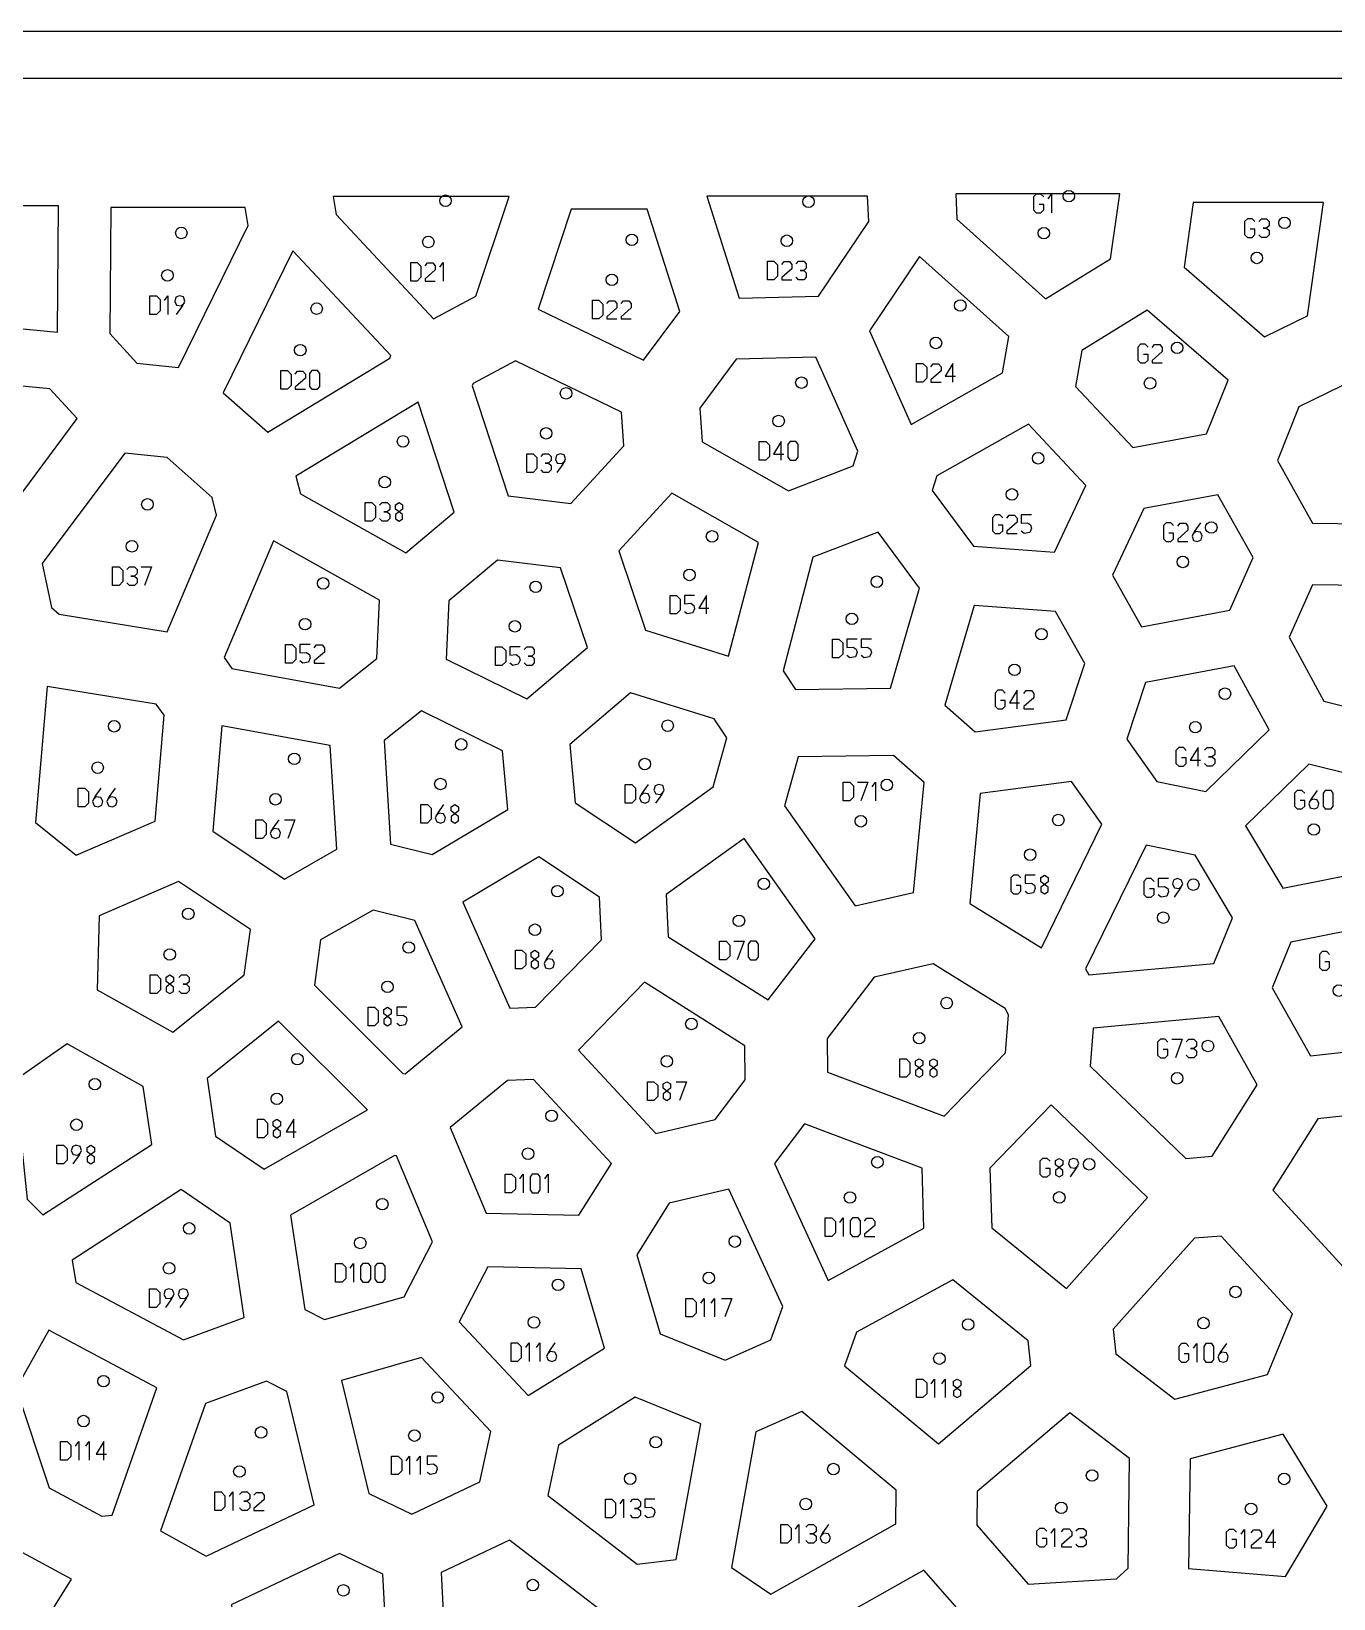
# Model space of a CAD drawing. Extents: x -13 to 2451, y -13 to 1232.
# Drawn here: x 1368.7 to 1718.8, y 810.7 to 1231.9 of the extents above; entities that cross this region are included whole.
import ezdxf

# ---------------------------------------------------------------- set-up
doc = ezdxf.new("R2010")
doc.units = 0
for name, color, linetype in [('BOARDCUT', 7, 'CONTINUOUS'), ('OUTLINES', 7, 'CONTINUOUS'), ('PINHOLES', 7, 'CONTINUOUS'), ('STOCK', 7, 'CONTINUOUS')]:
    doc.layers.add(name, color=color, linetype=linetype)

msp = doc.modelspace()

# ---------------------------------------------------------------- linework, layer by layer
at = {"layer": 'BOARDCUT'}
msp.add_lwpolyline([(0, 0), (2438.4, 0), (2438.4, 1219.2), (0, 1219.2)], close=True, dxfattribs=at)
at = {"layer": 'OUTLINES'}
for points in [[(1661.305, 1188.247), (1617.195, 1188.247), (1617.472, 1181.445), (1641.342, 1159.987), (1658.846, 1170.804), (1661.305, 1188.247)], [(1375.71, 1151.076), (1375.968, 1185.047), (1356.276, 1185.047), (1345.085, 1154.004), (1375.71, 1151.076)], [(1427.004, 1179.68), (1426.197, 1184.593), (1390.046, 1184.593), (1389.789, 1150.698), (1397.026, 1142.763), (1408.309, 1141.534), (1427.004, 1179.68)], [(1497.122, 1187.54), (1449.829, 1187.54), (1450.631, 1182.652), (1476.847, 1154.617), (1488.214, 1160.704), (1497.122, 1187.54)], [(1542.997, 1156.603), (1534.252, 1184.079), (1513.83, 1184.079), (1504.929, 1157.263), (1533.252, 1143.515), (1542.997, 1156.603)], [(1593.522, 1187.596), (1550.272, 1187.596), (1558.985, 1160.22), (1580.343, 1160.775), (1593.8, 1180.767), (1593.522, 1187.596)], [(1716.069, 1185.933), (1681.033, 1185.933), (1678.579, 1168.525), (1700.225, 1149.774), (1711.781, 1155.44), (1716.069, 1185.933)], [(1465.074, 1144.095), (1465.323, 1144.765), (1438.975, 1172.941), (1420.279, 1134.793), (1432.31, 1124.214), (1465.074, 1144.095)], [(1631.454, 1149.853), (1607.473, 1171.411), (1594.006, 1151.404), (1605.221, 1126.275), (1629.765, 1140.153), (1631.454, 1149.853)], [(1664.806, 1120.028), (1684.636, 1123.72), (1690.41, 1138.147), (1668.661, 1156.988), (1651.108, 1146.142), (1649.423, 1136.46), (1664.806, 1120.028)], [(1498.9, 1143.383), (1487.484, 1137.27), (1487.235, 1136.601), (1496.864, 1107.098), (1513.739, 1105.032), (1527.998, 1120.479), (1527.365, 1129.566), (1498.9, 1143.383)], [(1579.635, 1144.321), (1558.172, 1143.764), (1548.415, 1130.659), (1549.045, 1121.606), (1572.213, 1108.459), (1589.625, 1115.153), (1590.896, 1119.089), (1579.635, 1144.321)], [(1381.003, 1127.836), (1373.712, 1135.829), (1342.928, 1138.773), (1341.389, 1138.03), (1336.793, 1113.998), (1358.85, 1098.141), (1381.003, 1127.836)], [(1721.036, 1136.664), (1709.433, 1130.976), (1703.664, 1116.56), (1713.067, 1099.753), (1740.543, 1099.394), (1744.467, 1103.398), (1742.847, 1127.31), (1721.036, 1136.664)], [(1439.846, 1112.34), (1441.024, 1107.602), (1469.359, 1091.742), (1482.366, 1102.67), (1472.703, 1132.278), (1439.846, 1112.34)], [(1643.759, 1091.924), (1652.201, 1109.824), (1636.745, 1126.335), (1612.13, 1112.416), (1610.86, 1108.486), (1621.976, 1093.505), (1643.759, 1091.924)], [(1405.197, 1117.338), (1393.817, 1118.578), (1371.639, 1088.849), (1374.148, 1077.1), (1376.143, 1075.248), (1405.184, 1070.517), (1418.514, 1101.902), (1417.33, 1106.668), (1405.197, 1117.338)], [(1533.813, 1070.976), (1556.155, 1064.017), (1564.217, 1094.529), (1540.916, 1107.752), (1526.63, 1092.276), (1533.813, 1070.976)], [(1690.898, 1076.354), (1697.145, 1090.483), (1687.691, 1107.381), (1667.77, 1103.672), (1659.329, 1085.775), (1667.112, 1071.88), (1690.898, 1076.354)], [(1596.32, 1097.293), (1578.826, 1090.567), (1570.773, 1060.089), (1574.129, 1055.06), (1599.639, 1055.414), (1607.501, 1082.224), (1596.32, 1097.293)], [(1433.842, 1095.002), (1420.516, 1063.628), (1422.617, 1060.709), (1451.575, 1055.408), (1461.605, 1063.398), (1462.329, 1079.057), (1433.842, 1095.002)], [(1480.973, 1078.843), (1480.251, 1063.226), (1501.932, 1052.541), (1518.209, 1066.331), (1510.995, 1087.722), (1494.015, 1089.801), (1480.973, 1078.843)], [(1741.11, 1058.781), (1740.731, 1082.821), (1713.119, 1083.182), (1706.875, 1069.059), (1716.174, 1051.914), (1728.018, 1048.981), (1741.11, 1058.781)], [(1651.866, 1062.06), (1644.043, 1076.028), (1622.152, 1077.616), (1614.296, 1050.831), (1622.463, 1043.648), (1646.887, 1046.841), (1651.866, 1062.06)], [(1692.084, 1061.369), (1668.201, 1056.877), (1663.226, 1041.674), (1671.287, 1030.29), (1684.412, 1027.628), (1701.425, 1044.146), (1692.084, 1061.369)], [(1404.385, 1048.102), (1402.267, 1051.045), (1373.002, 1055.812), (1369.789, 1019.285), (1380.779, 1010.467), (1401.951, 1019.661), (1404.385, 1048.102)], [(1551.993, 1028.858), (1555.645, 1042.04), (1552.262, 1047.108), (1529.77, 1054.113), (1513.453, 1040.289), (1514.862, 1024.609), (1531.104, 1013.838), (1551.993, 1028.858)], [(1473.586, 1049.297), (1463.525, 1041.283), (1465.285, 1013.482), (1476.42, 1010.663), (1496.805, 1022.819), (1495.391, 1038.55), (1473.586, 1049.297)], [(1436.718, 1004.079), (1450.801, 1012.097), (1449.035, 1039.972), (1419.911, 1045.304), (1417.483, 1016.93), (1436.718, 1004.079)], [(1574.824, 1036.945), (1571.177, 1023.782), (1590.127, 996.865), (1605.885, 1000.448), (1608.724, 1030.065), (1600.497, 1037.301), (1574.824, 1036.945)], [(1724.056, 1031.972), (1712.14, 1034.923), (1695.101, 1018.381), (1705.099, 1001.631), (1729.916, 1006.528), (1724.056, 1031.972)], [(1648.362, 1030.265), (1623.81, 1027.055), (1620.977, 997.499), (1640.221, 985.607), (1656.473, 1018.809), (1648.362, 1030.265)], [(1566.767, 971.606), (1579.382, 987.992), (1560.347, 1015.029), (1539.393, 999.963), (1539.913, 988.594), (1566.767, 971.606)], [(1668.36, 1013.19), (1652.108, 979.99), (1652.98, 978.323), (1686.61, 981.394), (1691.614, 993.683), (1681.568, 1010.512), (1668.36, 1013.19)], [(1521.478, 999.204), (1505.132, 1010.045), (1484.682, 997.852), (1497.342, 969.39), (1504.274, 969.629), (1522, 987.797), (1521.478, 999.204)], [(1425.927, 978.327), (1427.604, 990.535), (1408.242, 1003.471), (1386.979, 994.238), (1386.403, 974.348), (1406.726, 962.96), (1425.927, 978.327)], [(1460.602, 995.772), (1446.458, 987.72), (1444.784, 975.54), (1468.585, 951.835), (1469.174, 951.77), (1484.523, 964.362), (1471.815, 992.934), (1460.602, 995.772)], [(1734.367, 958.972), (1733.438, 991.26), (1732.217, 992.079), (1707.296, 987.162), (1702.295, 974.881), (1712.572, 956.623), (1734.367, 958.972)], [(1630.576, 957.348), (1631.374, 967.614), (1630.495, 969.294), (1611.092, 981.285), (1595.237, 977.68), (1582.601, 961.266), (1582.688, 952.19), (1614.121, 940.366), (1630.576, 957.348)], [(1560.623, 950.146), (1560.535, 959.256), (1533.534, 976.338), (1515.771, 958.132), (1536.605, 935.736), (1552.532, 939.498), (1560.623, 950.146)], [(1459.098, 942.099), (1435.181, 965.92), (1415.93, 950.512), (1418.195, 935.037), (1431.303, 926.121), (1459.098, 942.099)], [(1654.105, 964.049), (1653.309, 953.819), (1679.069, 929.007), (1686.166, 929.611), (1698.228, 948.779), (1687.896, 967.135), (1654.105, 964.049)], [(1398.781, 948.325), (1378.326, 959.788), (1364.226, 949.959), (1367.621, 918.029), (1371.841, 913.885), (1401.055, 932.79), (1398.781, 948.325)], [(1515.925, 913.791), (1524.624, 927.673), (1503.681, 950.187), (1496.698, 949.946), (1481.295, 937.31), (1490.947, 914.299), (1515.925, 913.791)], [(1646.941, 894.06), (1668.793, 918.474), (1642.876, 943.437), (1626.378, 926.411), (1626.87, 910.33), (1646.941, 894.06)], [(1747.268, 935.136), (1736.465, 942.033), (1714.536, 939.669), (1702.465, 920.486), (1721.478, 899.76), (1732.063, 902.333), (1747.552, 923.154), (1747.268, 935.136)], [(1608.166, 926.433), (1576.547, 938.328), (1568.439, 927.657), (1582.902, 896.231), (1608.659, 910.299), (1608.166, 926.433)], [(1466.889, 929.727), (1466.295, 929.793), (1438.411, 913.763), (1442.191, 888.439), (1447.552, 885.724), (1468.947, 891.85), (1476.585, 906.61), (1466.889, 929.727)], [(1408.954, 920.625), (1379.657, 901.667), (1380.666, 895.633), (1409.607, 880.217), (1425.942, 886.234), (1422.149, 911.648), (1408.954, 920.625)], [(1555.265, 874.822), (1567.494, 880.225), (1570.747, 889.223), (1556.222, 920.784), (1540.192, 916.998), (1531.484, 903.099), (1537.739, 881.906), (1555.265, 874.822)], [(1701.013, 870.921), (1707.694, 887.279), (1688.538, 908.161), (1681.382, 907.552), (1659.484, 883.085), (1660.198, 876.473), (1676.142, 864.317), (1701.013, 870.921)], [(1483.75, 885.082), (1502.283, 865.284), (1522.779, 878.06), (1516.499, 899.338), (1491.393, 899.849), (1483.75, 885.082)], [(1637.36, 873.38), (1636.642, 880.025), (1616.425, 896.413), (1590.566, 882.289), (1587.314, 873.294), (1612.531, 852.348), (1637.36, 873.38)], [(1373.376, 882.833), (1364.645, 867.147), (1373.542, 840.456), (1387.694, 832.878), (1390.411, 833.127), (1402.475, 867.333), (1373.376, 882.833)], [(1473.575, 875.534), (1452.067, 869.376), (1459.445, 838.989), (1471.01, 833.451), (1489.306, 842.071), (1492.195, 855.643), (1473.575, 875.534)], [(1444.749, 835.93), (1437.346, 866.418), (1431.939, 869.157), (1415.52, 863.108), (1403.46, 828.915), (1415.684, 822.149), (1444.749, 835.93)], [(1542.093, 821.186), (1548.647, 857.679), (1530.985, 864.818), (1510.413, 851.995), (1507.527, 838.436), (1531.55, 820), (1542.093, 821.186)], [(1575.809, 860.959), (1563.5, 855.521), (1556.953, 819.068), (1567.522, 811.912), (1601.112, 830.781), (1601.201, 839.868), (1575.809, 860.959)], [(1663.939, 848.371), (1647.856, 860.634), (1622.937, 839.526), (1622.848, 830.469), (1636.673, 814.618), (1660.456, 816.023), (1663.558, 818.864), (1663.939, 848.371)], [(1705.199, 854.89), (1680.181, 848.247), (1679.801, 818.822), (1705.828, 816.666), (1717.092, 835.596), (1705.199, 854.89)], [(1497.221, 826.433), (1478.832, 817.77), (1480.343, 789.604), (1500.744, 781.429), (1521.39, 807.884), (1497.221, 826.433)], [(1379.503, 815.983), (1365.257, 823.612), (1340.024, 815.554), (1336.675, 796.609), (1348.223, 782.01), (1357.948, 781.466), (1379.503, 815.983)], [(1453.347, 782.529), (1464.732, 789.041), (1463.217, 817.268), (1451.568, 822.846), (1422.391, 809.011), (1428.147, 792.694), (1453.347, 782.529)], [(1608.634, 818.363), (1574.899, 799.412), (1578.425, 788.496), (1603.895, 776.444), (1614.739, 781.023), (1622.565, 802.39), (1608.634, 818.363)]]:
    msp.add_lwpolyline(points, close=True, dxfattribs=at)
at = {"layer": 'PINHOLES'}
for centre in [(1480.048, 1186.375), (1647.616, 1187.59), (1577.64, 1186.108), (1705.592, 1180.43), (1409.028, 1177.727), (1475.421, 1175.303), (1530.121, 1175.857), (1571.803, 1175.623), (1640.89, 1177.653), (1698.157, 1171.011), (1405.286, 1166.326), (1524.768, 1165.118), (1445.405, 1157.379), (1618.426, 1158.212), (1441.009, 1146.213), (1611.87, 1148.16), (1676.713, 1146.862), (1575.722, 1137.485), (1669.437, 1137.319), (1512.45, 1134.617), (1507.099, 1123.876), (1569.584, 1127.173), (1468.619, 1121.713), (1639.364, 1117.166), (1463.7, 1110.767), (1632.312, 1107.457), (1399.913, 1104.777), (1685.895, 1098.554), (1551.702, 1096.172), (1395.759, 1093.519), (1545.623, 1085.826), (1678.242, 1089.311), (1447.172, 1083.554), (1504.28, 1082.624), (1595.979, 1083.992), (1442.282, 1072.596), (1589.289, 1074.029), (1498.695, 1072.003), (1640.236, 1069.887), (1632.989, 1060.323), (1689.573, 1053.898), (1390.991, 1045.152), (1539.765, 1045.299), (1681.614, 1044.917), (1484.242, 1040.269), (1439.393, 1036.397), (1533.604, 1035.001), (1386.538, 1034.008), (1478.673, 1029.639), (1598.671, 1029.383), (1434.324, 1025.52), (1591.683, 1019.628), (1644.778, 1019.942), (1713.478, 1017.418), (1637.21, 1010.629), (1565.623, 1002.818), (1681.071, 1002.594), (1510.117, 1000.831), (1410.899, 994.728), (1558.92, 992.865), (1672.998, 993.715), (1504.08, 990.461), (1470.151, 985.704), (1405.913, 983.813), (1464.459, 975.14), (1720.19, 974.106), (1614.76, 970.763), (1546.149, 965.145), (1607.357, 961.318), (1685.001, 959.221), (1440.219, 955.691), (1539.557, 955.117), (1676.709, 950.547), (1385.792, 948.985), (1434.709, 945.031), (1380.825, 938.061), (1508.567, 940.466), (1502.225, 930.279), (1596.148, 927.988), (1653.066, 927.444), (1463.049, 916.728), (1588.776, 918.519), (1645.034, 918.529), (1411.118, 910.203), (1457.139, 906.284), (1557.808, 906.668), (1405.72, 899.486), (1550.838, 896.9), (1510.299, 895.055), (1692.4, 893.13), (1503.815, 884.958), (1620.558, 884.378), (1683.802, 884.759), (1612.801, 875.222), (1388.101, 869.161), (1477.934, 864.777), (1382.738, 858.426), (1430.45, 855.376), (1471.689, 854.529), (1536.555, 852.77), (1584.32, 845.541), (1424.641, 844.875), (1529.684, 842.931), (1653.853, 843.791), (1705.477, 842.886), (1576.867, 836.136), (1645.579, 835.099), (1696.587, 834.826), (1452.584, 812.946), (1503.52, 814.353)]:
    msp.add_circle(centre, 1.55, dxfattribs=at)
at = {"layer": 'STOCK'}
msp.add_lwpolyline([(-12.7, -12.7), (2451.1, -12.7), (2451.1, 1231.9), (-12.7, 1231.9)], close=True, dxfattribs=at)
at = {"layer": 'TEXT'}
for points in [[(1640.84, 1187.403), (1640.09, 1188.153), (1638.84, 1188.153), (1638.09, 1187.403), (1638.09, 1183.903), (1638.84, 1183.153), (1640.09, 1183.153), (1640.84, 1183.903), (1640.84, 1185.403), (1639.59, 1185.403)], [(1642.04, 1186.903), (1642.94, 1188.153), (1642.94, 1183.153)], [(1697.607, 1180.761), (1696.857, 1181.511), (1695.607, 1181.511), (1694.857, 1180.761), (1694.857, 1177.261), (1695.607, 1176.511), (1696.857, 1176.511), (1697.607, 1177.261), (1697.607, 1178.761), (1696.357, 1178.761)], [(1698.707, 1180.811), (1699.407, 1181.511), (1700.757, 1181.511), (1701.457, 1180.811), (1701.457, 1179.661), (1700.757, 1179.011), (1699.807, 1179.011), (1700.757, 1179.011), (1701.457, 1178.361), (1701.457, 1177.211), (1700.757, 1176.511), (1699.407, 1176.511), (1698.707, 1177.211)], [(1474.546, 1168.903), (1475.196, 1169.703), (1476.646, 1169.703), (1477.296, 1168.903), (1477.296, 1167.803), (1474.546, 1165.403), (1474.546, 1164.803), (1477.296, 1164.803)], [(1478.496, 1168.553), (1479.396, 1169.803), (1479.396, 1164.803)], [(1570.428, 1169.223), (1571.078, 1170.023), (1572.528, 1170.023), (1573.178, 1169.223), (1573.178, 1168.123), (1570.428, 1165.723), (1570.428, 1165.123), (1573.178, 1165.123)], [(1574.278, 1169.423), (1574.978, 1170.123), (1576.328, 1170.123), (1577.028, 1169.423), (1577.028, 1168.273), (1576.328, 1167.623), (1575.378, 1167.623), (1576.328, 1167.623), (1577.028, 1166.973), (1577.028, 1165.823), (1576.328, 1165.123), (1574.978, 1165.123), (1574.278, 1165.823)], [(1404.511, 1159.576), (1405.411, 1160.826), (1405.411, 1155.826)], [(1407.761, 1155.826), (1409.361, 1158.076), (1410.011, 1159.426), (1409.611, 1160.526), (1408.511, 1160.826), (1407.561, 1160.426), (1407.261, 1159.326), (1407.761, 1158.326), (1409.011, 1158.176), (1409.861, 1158.926)], [(1523.393, 1158.718), (1524.043, 1159.518), (1525.493, 1159.518), (1526.143, 1158.718), (1526.143, 1157.618), (1523.393, 1155.218), (1523.393, 1154.618), (1526.143, 1154.618)], [(1527.243, 1158.718), (1527.893, 1159.518), (1529.343, 1159.518), (1529.993, 1158.718), (1529.993, 1157.618), (1527.243, 1155.218), (1527.243, 1154.618), (1529.993, 1154.618)], [(1668.887, 1147.069), (1668.137, 1147.819), (1666.887, 1147.819), (1666.137, 1147.069), (1666.137, 1143.569), (1666.887, 1142.819), (1668.137, 1142.819), (1668.887, 1143.569), (1668.887, 1145.069), (1667.637, 1145.069)], [(1669.987, 1146.919), (1670.637, 1147.719), (1672.087, 1147.719), (1672.737, 1146.919), (1672.737, 1145.819), (1669.987, 1143.419), (1669.987, 1142.819), (1672.737, 1142.819)], [(1610.495, 1141.76), (1611.145, 1142.56), (1612.595, 1142.56), (1613.245, 1141.76), (1613.245, 1140.66), (1610.495, 1138.26), (1610.495, 1137.66), (1613.245, 1137.66)], [(1616.445, 1137.66), (1616.445, 1142.66), (1614.345, 1139.26), (1617.095, 1139.26)], [(1439.634, 1139.813), (1440.284, 1140.613), (1441.734, 1140.613), (1442.384, 1139.813), (1442.384, 1138.713), (1439.634, 1136.313), (1439.634, 1135.713), (1442.384, 1135.713)], [(1570.309, 1116.673), (1570.309, 1121.673), (1568.209, 1118.273), (1570.959, 1118.273)], [(1505.724, 1117.676), (1506.424, 1118.376), (1507.774, 1118.376), (1508.474, 1117.676), (1508.474, 1116.526), (1507.774, 1115.876), (1506.824, 1115.876), (1507.774, 1115.876), (1508.474, 1115.226), (1508.474, 1114.076), (1507.774, 1113.376), (1506.424, 1113.376), (1505.724, 1114.076)], [(1510.074, 1113.376), (1511.674, 1115.626), (1512.324, 1116.976), (1511.924, 1118.076), (1510.824, 1118.376), (1509.874, 1117.976), (1509.574, 1116.876), (1510.074, 1115.876), (1511.324, 1115.726), (1512.174, 1116.476)], [(1462.325, 1104.567), (1463.025, 1105.267), (1464.375, 1105.267), (1465.075, 1104.567), (1465.075, 1103.417), (1464.375, 1102.767), (1463.425, 1102.767), (1464.375, 1102.767), (1465.075, 1102.117), (1465.075, 1100.967), (1464.375, 1100.267), (1463.025, 1100.267), (1462.325, 1100.967)], [(1629.837, 1101.207), (1629.087, 1101.957), (1627.837, 1101.957), (1627.087, 1101.207), (1627.087, 1097.707), (1627.837, 1096.957), (1629.087, 1096.957), (1629.837, 1097.707), (1629.837, 1099.207), (1628.587, 1099.207)], [(1630.937, 1101.057), (1631.587, 1101.857), (1633.037, 1101.857), (1633.687, 1101.057), (1633.687, 1099.957), (1630.937, 1097.557), (1630.937, 1096.957), (1633.687, 1096.957)], [(1637.537, 1101.957), (1634.787, 1101.957), (1634.787, 1099.707), (1636.487, 1099.857), (1637.337, 1099.257), (1637.537, 1098.357), (1637.087, 1097.257), (1635.587, 1096.957), (1634.787, 1097.557)], [(1675.767, 1099.061), (1675.017, 1099.811), (1673.767, 1099.811), (1673.017, 1099.061), (1673.017, 1095.561), (1673.767, 1094.811), (1675.017, 1094.811), (1675.767, 1095.561), (1675.767, 1097.061), (1674.517, 1097.061)], [(1676.867, 1098.911), (1677.517, 1099.711), (1678.967, 1099.711), (1679.617, 1098.911), (1679.617, 1097.811), (1676.867, 1095.411), (1676.867, 1094.811), (1679.617, 1094.811)], [(1682.967, 1099.811), (1681.367, 1097.561), (1680.717, 1096.211), (1681.117, 1095.111), (1682.217, 1094.811), (1683.167, 1095.211), (1683.467, 1096.311), (1682.967, 1097.311), (1681.717, 1097.461), (1680.867, 1096.711)], [(1394.384, 1087.319), (1395.084, 1088.019), (1396.434, 1088.019), (1397.134, 1087.319), (1397.134, 1086.169), (1396.434, 1085.519), (1395.484, 1085.519), (1396.434, 1085.519), (1397.134, 1084.869), (1397.134, 1083.719), (1396.434, 1083.019), (1395.084, 1083.019), (1394.384, 1083.719)], [(1398.234, 1088.019), (1400.984, 1088.019), (1399.134, 1083.019)], [(1546.998, 1080.326), (1544.248, 1080.326), (1544.248, 1078.076), (1545.948, 1078.226), (1546.798, 1077.626), (1546.998, 1076.726), (1546.548, 1075.626), (1545.048, 1075.326), (1544.248, 1075.926)], [(1550.198, 1075.326), (1550.198, 1080.326), (1548.098, 1076.926), (1550.848, 1076.926)], [(1443.657, 1067.096), (1440.907, 1067.096), (1440.907, 1064.846), (1442.607, 1064.996), (1443.457, 1064.396), (1443.657, 1063.496), (1443.207, 1062.396), (1441.707, 1062.096), (1440.907, 1062.696)], [(1444.757, 1066.196), (1445.407, 1066.996), (1446.857, 1066.996), (1447.507, 1066.196), (1447.507, 1065.096), (1444.757, 1062.696), (1444.757, 1062.096), (1447.507, 1062.096)], [(1500.07, 1066.503), (1497.32, 1066.503), (1497.32, 1064.253), (1499.02, 1064.403), (1499.87, 1063.803), (1500.07, 1062.903), (1499.62, 1061.803), (1498.12, 1061.503), (1497.32, 1062.103)], [(1501.17, 1065.803), (1501.87, 1066.503), (1503.22, 1066.503), (1503.92, 1065.803), (1503.92, 1064.653), (1503.22, 1064.003), (1502.27, 1064.003), (1503.22, 1064.003), (1503.92, 1063.353), (1503.92, 1062.203), (1503.22, 1061.503), (1501.87, 1061.503), (1501.17, 1062.203)], [(1590.664, 1068.529), (1587.914, 1068.529), (1587.914, 1066.279), (1589.614, 1066.429), (1590.464, 1065.829), (1590.664, 1064.929), (1590.214, 1063.829), (1588.714, 1063.529), (1587.914, 1064.129)], [(1594.514, 1068.529), (1591.764, 1068.529), (1591.764, 1066.279), (1593.464, 1066.429), (1594.314, 1065.829), (1594.514, 1064.929), (1594.064, 1063.829), (1592.564, 1063.529), (1591.764, 1064.129)], [(1630.514, 1054.073), (1629.764, 1054.823), (1628.514, 1054.823), (1627.764, 1054.073), (1627.764, 1050.573), (1628.514, 1049.823), (1629.764, 1049.823), (1630.514, 1050.573), (1630.514, 1052.073), (1629.264, 1052.073)], [(1633.714, 1049.823), (1633.714, 1054.823), (1631.614, 1051.423), (1634.364, 1051.423)], [(1635.464, 1053.923), (1636.114, 1054.723), (1637.564, 1054.723), (1638.214, 1053.923), (1638.214, 1052.823), (1635.464, 1050.423), (1635.464, 1049.823), (1638.214, 1049.823)], [(1679.139, 1038.667), (1678.389, 1039.417), (1677.139, 1039.417), (1676.389, 1038.667), (1676.389, 1035.167), (1677.139, 1034.417), (1678.389, 1034.417), (1679.139, 1035.167), (1679.139, 1036.667), (1677.889, 1036.667)], [(1682.339, 1034.417), (1682.339, 1039.417), (1680.239, 1036.017), (1682.989, 1036.017)], [(1684.089, 1038.717), (1684.789, 1039.417), (1686.139, 1039.417), (1686.839, 1038.717), (1686.839, 1037.567), (1686.139, 1036.917), (1685.189, 1036.917), (1686.139, 1036.917), (1686.839, 1036.267), (1686.839, 1035.117), (1686.139, 1034.417), (1684.789, 1034.417), (1684.089, 1035.117)], [(1387.413, 1028.508), (1385.813, 1026.258), (1385.163, 1024.908), (1385.563, 1023.808), (1386.663, 1023.508), (1387.613, 1023.908), (1387.913, 1025.008), (1387.413, 1026.008), (1386.163, 1026.158), (1385.313, 1025.408)], [(1391.263, 1028.508), (1389.663, 1026.258), (1389.013, 1024.908), (1389.413, 1023.808), (1390.513, 1023.508), (1391.463, 1023.908), (1391.763, 1025.008), (1391.263, 1026.008), (1390.013, 1026.158), (1389.163, 1025.408)], [(1534.479, 1029.501), (1532.879, 1027.251), (1532.229, 1025.901), (1532.629, 1024.801), (1533.729, 1024.501), (1534.679, 1024.901), (1534.979, 1026.001), (1534.479, 1027.001), (1533.229, 1027.151), (1532.379, 1026.401)], [(1536.579, 1024.501), (1538.179, 1026.751), (1538.829, 1028.101), (1538.429, 1029.201), (1537.329, 1029.501), (1536.379, 1029.101), (1536.079, 1028.001), (1536.579, 1027.001), (1537.829, 1026.851), (1538.679, 1027.601)], [(1590.808, 1030.128), (1593.558, 1030.128), (1591.708, 1025.128)], [(1594.758, 1028.878), (1595.658, 1030.128), (1595.658, 1025.128)], [(1711.003, 1027.168), (1710.253, 1027.918), (1709.003, 1027.918), (1708.253, 1027.168), (1708.253, 1023.668), (1709.003, 1022.918), (1710.253, 1022.918), (1711.003, 1023.668), (1711.003, 1025.168), (1709.753, 1025.168)], [(1714.353, 1027.918), (1712.753, 1025.668), (1712.103, 1024.318), (1712.503, 1023.218), (1713.603, 1022.918), (1714.553, 1023.318), (1714.853, 1024.418), (1714.353, 1025.418), (1713.103, 1025.568), (1712.253, 1024.818)], [(1479.548, 1024.139), (1477.948, 1021.889), (1477.298, 1020.539), (1477.698, 1019.439), (1478.798, 1019.139), (1479.748, 1019.539), (1480.048, 1020.639), (1479.548, 1021.639), (1478.298, 1021.789), (1477.448, 1021.039)], [(1435.199, 1020.02), (1433.599, 1017.77), (1432.949, 1016.42), (1433.349, 1015.32), (1434.449, 1015.02), (1435.399, 1015.42), (1435.699, 1016.52), (1435.199, 1017.52), (1433.949, 1017.67), (1433.099, 1016.92)], [(1436.799, 1020.02), (1439.549, 1020.02), (1437.699, 1015.02)], [(1634.735, 1004.379), (1633.985, 1005.129), (1632.735, 1005.129), (1631.985, 1004.379), (1631.985, 1000.879), (1632.735, 1000.129), (1633.985, 1000.129), (1634.735, 1000.879), (1634.735, 1002.379), (1633.485, 1002.379)], [(1638.585, 1005.129), (1635.835, 1005.129), (1635.835, 1002.879), (1637.535, 1003.029), (1638.385, 1002.429), (1638.585, 1001.529), (1638.135, 1000.429), (1636.635, 1000.129), (1635.835, 1000.729)], [(1670.523, 1003.465), (1669.773, 1004.215), (1668.523, 1004.215), (1667.773, 1003.465), (1667.773, 999.965), (1668.523, 999.215), (1669.773, 999.215), (1670.523, 999.965), (1670.523, 1001.465), (1669.273, 1001.465)], [(1674.373, 1004.215), (1671.623, 1004.215), (1671.623, 1001.965), (1673.323, 1002.115), (1674.173, 1001.515), (1674.373, 1000.615), (1673.923, 999.515), (1672.423, 999.215), (1671.623, 999.815)], [(1675.973, 999.215), (1677.573, 1001.465), (1678.223, 1002.815), (1677.823, 1003.915), (1676.723, 1004.215), (1675.773, 1003.815), (1675.473, 1002.715), (1675.973, 1001.715), (1677.223, 1001.565), (1678.073, 1002.315)], [(1557.545, 987.365), (1560.295, 987.365), (1558.445, 982.365)], [(1508.805, 984.961), (1507.205, 982.711), (1506.555, 981.361), (1506.955, 980.261), (1508.055, 979.961), (1509.005, 980.361), (1509.305, 981.461), (1508.805, 982.461), (1507.555, 982.611), (1506.705, 981.861)], [(1717.715, 983.856), (1716.965, 984.606), (1715.715, 984.606), (1714.965, 983.856), (1714.965, 980.356), (1715.715, 979.606), (1716.965, 979.606), (1717.715, 980.356), (1717.715, 981.856), (1716.465, 981.856)], [(1408.388, 977.613), (1409.088, 978.313), (1410.438, 978.313), (1411.138, 977.613), (1411.138, 976.463), (1410.438, 975.813), (1409.488, 975.813), (1410.438, 975.813), (1411.138, 975.163), (1411.138, 974.013), (1410.438, 973.313), (1409.088, 973.313), (1408.388, 974.013)], [(1469.684, 969.64), (1466.934, 969.64), (1466.934, 967.39), (1468.634, 967.54), (1469.484, 966.94), (1469.684, 966.04), (1469.234, 964.94), (1467.734, 964.64), (1466.934, 965.24)], [(1674.234, 960.297), (1673.484, 961.047), (1672.234, 961.047), (1671.484, 960.297), (1671.484, 956.797), (1672.234, 956.047), (1673.484, 956.047), (1674.234, 956.797), (1674.234, 958.297), (1672.984, 958.297)], [(1675.334, 961.047), (1678.084, 961.047), (1676.234, 956.047)], [(1679.184, 960.347), (1679.884, 961.047), (1681.234, 961.047), (1681.934, 960.347), (1681.934, 959.197), (1681.234, 958.547), (1680.284, 958.547), (1681.234, 958.547), (1681.934, 957.897), (1681.934, 956.747), (1681.234, 956.047), (1679.884, 956.047), (1679.184, 956.747)], [(1542.032, 949.617), (1544.782, 949.617), (1542.932, 944.617)], [(1439.284, 934.531), (1439.284, 939.531), (1437.184, 936.131), (1439.934, 936.131)], [(1379.95, 927.561), (1381.55, 929.811), (1382.2, 931.161), (1381.8, 932.261), (1380.7, 932.561), (1379.75, 932.161), (1379.45, 931.061), (1379.95, 930.061), (1381.2, 929.911), (1382.05, 930.661)], [(1642.559, 928.279), (1641.809, 929.029), (1640.559, 929.029), (1639.809, 928.279), (1639.809, 924.779), (1640.559, 924.029), (1641.809, 924.029), (1642.559, 924.779), (1642.559, 926.279), (1641.309, 926.279)], [(1648.009, 924.029), (1649.609, 926.279), (1650.259, 927.629), (1649.859, 928.729), (1648.759, 929.029), (1647.809, 928.629), (1647.509, 927.529), (1648.009, 926.529), (1649.259, 926.379), (1650.109, 927.129)], [(1500.025, 923.529), (1500.925, 924.779), (1500.925, 919.779)], [(1506.725, 923.529), (1507.625, 924.779), (1507.625, 919.779)], [(1586.076, 911.769), (1586.976, 913.019), (1586.976, 908.019)], [(1592.676, 912.119), (1593.326, 912.919), (1594.776, 912.919), (1595.426, 912.119), (1595.426, 911.019), (1592.676, 908.619), (1592.676, 908.019), (1595.426, 908.019)], [(1454.439, 899.534), (1455.339, 900.784), (1455.339, 895.784)], [(1404.845, 888.986), (1406.445, 891.236), (1407.095, 892.586), (1406.695, 893.686), (1405.595, 893.986), (1404.645, 893.586), (1404.345, 892.486), (1404.845, 891.486), (1406.095, 891.336), (1406.945, 892.086)], [(1408.695, 888.986), (1410.295, 891.236), (1410.945, 892.586), (1410.545, 893.686), (1409.445, 893.986), (1408.495, 893.586), (1408.195, 892.486), (1408.695, 891.486), (1409.945, 891.336), (1410.795, 892.086)], [(1548.638, 890.15), (1549.538, 891.4), (1549.538, 886.4)], [(1551.488, 890.15), (1552.388, 891.4), (1552.388, 886.4)], [(1554.238, 891.4), (1556.988, 891.4), (1555.138, 886.4)], [(1501.615, 878.208), (1502.515, 879.458), (1502.515, 874.458)], [(1504.465, 878.208), (1505.365, 879.458), (1505.365, 874.458)], [(1509.465, 879.458), (1507.865, 877.208), (1507.215, 875.858), (1507.615, 874.758), (1508.715, 874.458), (1509.665, 874.858), (1509.965, 875.958), (1509.465, 876.958), (1508.215, 877.108), (1507.365, 876.358)], [(1679.902, 878.509), (1679.152, 879.259), (1677.902, 879.259), (1677.152, 878.509), (1677.152, 875.009), (1677.902, 874.259), (1679.152, 874.259), (1679.902, 875.009), (1679.902, 876.509), (1678.652, 876.509)], [(1681.102, 878.009), (1682.002, 879.259), (1682.002, 874.259)], [(1689.952, 879.259), (1688.352, 877.009), (1687.702, 875.659), (1688.102, 874.559), (1689.202, 874.259), (1690.152, 874.659), (1690.452, 875.759), (1689.952, 876.759), (1688.702, 876.909), (1687.852, 876.159)], [(1610.601, 868.472), (1611.501, 869.722), (1611.501, 864.722)], [(1613.451, 868.472), (1614.351, 869.722), (1614.351, 864.722)], [(1380.538, 851.676), (1381.438, 852.926), (1381.438, 847.926)], [(1383.388, 851.676), (1384.288, 852.926), (1384.288, 847.926)], [(1388.238, 847.926), (1388.238, 852.926), (1386.138, 849.526), (1388.888, 849.526)], [(1469.489, 847.779), (1470.389, 849.029), (1470.389, 844.029)], [(1472.339, 847.779), (1473.239, 849.029), (1473.239, 844.029)], [(1477.839, 849.029), (1475.089, 849.029), (1475.089, 846.779), (1476.789, 846.929), (1477.639, 846.329), (1477.839, 845.429), (1477.389, 844.329), (1475.889, 844.029), (1475.089, 844.629)], [(1421.941, 838.125), (1422.841, 839.375), (1422.841, 834.375)], [(1424.691, 838.675), (1425.391, 839.375), (1426.741, 839.375), (1427.441, 838.675), (1427.441, 837.525), (1426.741, 836.875), (1425.791, 836.875), (1426.741, 836.875), (1427.441, 836.225), (1427.441, 835.075), (1426.741, 834.375), (1425.391, 834.375), (1424.691, 835.075)], [(1428.541, 838.475), (1429.191, 839.275), (1430.641, 839.275), (1431.291, 838.475), (1431.291, 837.375), (1428.541, 834.975), (1428.541, 834.375), (1431.291, 834.375)], [(1526.984, 836.181), (1527.884, 837.431), (1527.884, 832.431)], [(1529.734, 836.731), (1530.434, 837.431), (1531.784, 837.431), (1532.484, 836.731), (1532.484, 835.581), (1531.784, 834.931), (1530.834, 834.931), (1531.784, 834.931), (1532.484, 834.281), (1532.484, 833.131), (1531.784, 832.431), (1530.434, 832.431), (1529.734, 833.131)], [(1536.334, 837.431), (1533.584, 837.431), (1533.584, 835.181), (1535.284, 835.331), (1536.134, 834.731), (1536.334, 833.831), (1535.884, 832.731), (1534.384, 832.431), (1533.584, 833.031)], [(1574.167, 829.386), (1575.067, 830.636), (1575.067, 825.636)], [(1576.917, 829.936), (1577.617, 830.636), (1578.967, 830.636), (1579.667, 829.936), (1579.667, 828.786), (1578.967, 828.136), (1578.017, 828.136), (1578.967, 828.136), (1579.667, 827.486), (1579.667, 826.336), (1578.967, 825.636), (1577.617, 825.636), (1576.917, 826.336)], [(1583.017, 830.636), (1581.417, 828.386), (1580.767, 827.036), (1581.167, 825.936), (1582.267, 825.636), (1583.217, 826.036), (1583.517, 827.136), (1583.017, 828.136), (1581.767, 828.286), (1580.917, 827.536)], [(1641.679, 828.849), (1640.929, 829.599), (1639.679, 829.599), (1638.929, 828.849), (1638.929, 825.349), (1639.679, 824.599), (1640.929, 824.599), (1641.679, 825.349), (1641.679, 826.849), (1640.429, 826.849)], [(1642.879, 828.349), (1643.779, 829.599), (1643.779, 824.599)], [(1645.629, 828.699), (1646.279, 829.499), (1647.729, 829.499), (1648.379, 828.699), (1648.379, 827.599), (1645.629, 825.199), (1645.629, 824.599), (1648.379, 824.599)], [(1649.479, 828.899), (1650.179, 829.599), (1651.529, 829.599), (1652.229, 828.899), (1652.229, 827.749), (1651.529, 827.099), (1650.579, 827.099), (1651.529, 827.099), (1652.229, 826.449), (1652.229, 825.299), (1651.529, 824.599), (1650.179, 824.599), (1649.479, 825.299)], [(1692.687, 828.576), (1691.937, 829.326), (1690.687, 829.326), (1689.937, 828.576), (1689.937, 825.076), (1690.687, 824.326), (1691.937, 824.326), (1692.687, 825.076), (1692.687, 826.576), (1691.437, 826.576)], [(1693.887, 828.076), (1694.787, 829.326), (1694.787, 824.326)], [(1696.637, 828.426), (1697.287, 829.226), (1698.737, 829.226), (1699.387, 828.426), (1699.387, 827.326), (1696.637, 824.926), (1696.637, 824.326), (1699.387, 824.326)], [(1702.587, 824.326), (1702.587, 829.326), (1700.487, 825.926), (1703.237, 825.926)]]:
    msp.add_lwpolyline(points, dxfattribs=at)
for points in [[(1470.696, 1164.803), (1470.696, 1169.803), (1472.446, 1169.803), (1473.446, 1168.803), (1473.446, 1165.803), (1472.446, 1164.803)], [(1566.578, 1165.123), (1566.578, 1170.123), (1568.328, 1170.123), (1569.328, 1169.123), (1569.328, 1166.123), (1568.328, 1165.123)], [(1400.561, 1155.826), (1400.561, 1160.826), (1402.311, 1160.826), (1403.311, 1159.826), (1403.311, 1156.826), (1402.311, 1155.826)], [(1519.543, 1154.618), (1519.543, 1159.618), (1521.293, 1159.618), (1522.293, 1158.618), (1522.293, 1155.618), (1521.293, 1154.618)], [(1606.645, 1137.66), (1606.645, 1142.66), (1608.395, 1142.66), (1609.395, 1141.66), (1609.395, 1138.66), (1608.395, 1137.66)], [(1435.784, 1135.713), (1435.784, 1140.713), (1437.534, 1140.713), (1438.534, 1139.713), (1438.534, 1136.713), (1437.534, 1135.713)], [(1444.084, 1135.713), (1445.634, 1135.713), (1446.234, 1136.463), (1446.234, 1139.963), (1445.634, 1140.713), (1444.084, 1140.713), (1443.484, 1139.963), (1443.484, 1136.463)], [(1564.359, 1116.673), (1564.359, 1121.673), (1566.109, 1121.673), (1567.109, 1120.673), (1567.109, 1117.673), (1566.109, 1116.673)], [(1572.659, 1116.673), (1574.209, 1116.673), (1574.809, 1117.423), (1574.809, 1120.923), (1574.209, 1121.673), (1572.659, 1121.673), (1572.059, 1120.923), (1572.059, 1117.423)], [(1501.874, 1113.376), (1501.874, 1118.376), (1503.624, 1118.376), (1504.624, 1117.376), (1504.624, 1114.376), (1503.624, 1113.376)], [(1458.475, 1100.267), (1458.475, 1105.267), (1460.225, 1105.267), (1461.225, 1104.267), (1461.225, 1101.267), (1460.225, 1100.267)], [(1467.55, 1102.767), (1466.575, 1103.517), (1466.575, 1104.667), (1467.55, 1105.267), (1468.525, 1104.667), (1468.525, 1103.517), (1467.55, 1102.767), (1466.575, 1102.017), (1466.575, 1100.867), (1467.55, 1100.267), (1468.525, 1100.867), (1468.525, 1102.017)], [(1390.534, 1083.019), (1390.534, 1088.019), (1392.284, 1088.019), (1393.284, 1087.019), (1393.284, 1084.019), (1392.284, 1083.019)], [(1540.398, 1075.326), (1540.398, 1080.326), (1542.148, 1080.326), (1543.148, 1079.326), (1543.148, 1076.326), (1542.148, 1075.326)], [(1437.057, 1062.096), (1437.057, 1067.096), (1438.807, 1067.096), (1439.807, 1066.096), (1439.807, 1063.096), (1438.807, 1062.096)], [(1493.47, 1061.503), (1493.47, 1066.503), (1495.22, 1066.503), (1496.22, 1065.503), (1496.22, 1062.503), (1495.22, 1061.503)], [(1584.064, 1063.529), (1584.064, 1068.529), (1585.814, 1068.529), (1586.814, 1067.529), (1586.814, 1064.529), (1585.814, 1063.529)], [(1381.313, 1023.508), (1381.313, 1028.508), (1383.063, 1028.508), (1384.063, 1027.508), (1384.063, 1024.508), (1383.063, 1023.508)], [(1528.379, 1024.501), (1528.379, 1029.501), (1530.129, 1029.501), (1531.129, 1028.501), (1531.129, 1025.501), (1530.129, 1024.501)], [(1586.958, 1025.128), (1586.958, 1030.128), (1588.708, 1030.128), (1589.708, 1029.128), (1589.708, 1026.128), (1588.708, 1025.128)], [(1716.553, 1022.918), (1718.103, 1022.918), (1718.703, 1023.668), (1718.703, 1027.168), (1718.103, 1027.918), (1716.553, 1027.918), (1715.953, 1027.168), (1715.953, 1023.668)], [(1473.448, 1019.139), (1473.448, 1024.139), (1475.198, 1024.139), (1476.198, 1023.139), (1476.198, 1020.139), (1475.198, 1019.139)], [(1482.523, 1021.639), (1481.548, 1022.389), (1481.548, 1023.539), (1482.523, 1024.139), (1483.498, 1023.539), (1483.498, 1022.389), (1482.523, 1021.639), (1481.548, 1020.889), (1481.548, 1019.739), (1482.523, 1019.139), (1483.498, 1019.739), (1483.498, 1020.889)], [(1429.099, 1015.02), (1429.099, 1020.02), (1430.849, 1020.02), (1431.849, 1019.02), (1431.849, 1016.02), (1430.849, 1015.02)], [(1641.06, 1002.629), (1640.085, 1003.379), (1640.085, 1004.529), (1641.06, 1005.129), (1642.035, 1004.529), (1642.035, 1003.379), (1641.06, 1002.629), (1640.085, 1001.879), (1640.085, 1000.729), (1641.06, 1000.129), (1642.035, 1000.729), (1642.035, 1001.879)], [(1553.695, 982.365), (1553.695, 987.365), (1555.445, 987.365), (1556.445, 986.365), (1556.445, 983.365), (1555.445, 982.365)], [(1561.995, 982.365), (1563.545, 982.365), (1564.145, 983.115), (1564.145, 986.615), (1563.545, 987.365), (1561.995, 987.365), (1561.395, 986.615), (1561.395, 983.115)], [(1498.855, 979.961), (1498.855, 984.961), (1500.605, 984.961), (1501.605, 983.961), (1501.605, 980.961), (1500.605, 979.961)], [(1504.08, 982.461), (1503.105, 983.211), (1503.105, 984.361), (1504.08, 984.961), (1505.055, 984.361), (1505.055, 983.211), (1504.08, 982.461), (1503.105, 981.711), (1503.105, 980.561), (1504.08, 979.961), (1505.055, 980.561), (1505.055, 981.711)], [(1400.688, 973.313), (1400.688, 978.313), (1402.438, 978.313), (1403.438, 977.313), (1403.438, 974.313), (1402.438, 973.313)], [(1405.913, 975.813), (1404.938, 976.563), (1404.938, 977.713), (1405.913, 978.313), (1406.888, 977.713), (1406.888, 976.563), (1405.913, 975.813), (1404.938, 975.063), (1404.938, 973.913), (1405.913, 973.313), (1406.888, 973.913), (1406.888, 975.063)], [(1459.234, 964.64), (1459.234, 969.64), (1460.984, 969.64), (1461.984, 968.64), (1461.984, 965.64), (1460.984, 964.64)], [(1464.459, 967.14), (1463.484, 967.89), (1463.484, 969.04), (1464.459, 969.64), (1465.434, 969.04), (1465.434, 967.89), (1464.459, 967.14), (1463.484, 966.39), (1463.484, 965.24), (1464.459, 964.64), (1465.434, 965.24), (1465.434, 966.39)], [(1602.132, 950.818), (1602.132, 955.818), (1603.882, 955.818), (1604.882, 954.818), (1604.882, 951.818), (1603.882, 950.818)], [(1607.357, 953.318), (1606.382, 954.068), (1606.382, 955.218), (1607.357, 955.818), (1608.332, 955.218), (1608.332, 954.068), (1607.357, 953.318), (1606.382, 952.568), (1606.382, 951.418), (1607.357, 950.818), (1608.332, 951.418), (1608.332, 952.568)], [(1611.207, 953.318), (1610.232, 954.068), (1610.232, 955.218), (1611.207, 955.818), (1612.182, 955.218), (1612.182, 954.068), (1611.207, 953.318), (1610.232, 952.568), (1610.232, 951.418), (1611.207, 950.818), (1612.182, 951.418), (1612.182, 952.568)], [(1534.332, 944.617), (1534.332, 949.617), (1536.082, 949.617), (1537.082, 948.617), (1537.082, 945.617), (1536.082, 944.617)], [(1539.557, 947.117), (1538.582, 947.867), (1538.582, 949.017), (1539.557, 949.617), (1540.532, 949.017), (1540.532, 947.867), (1539.557, 947.117), (1538.582, 946.367), (1538.582, 945.217), (1539.557, 944.617), (1540.532, 945.217), (1540.532, 946.367)], [(1429.484, 934.531), (1429.484, 939.531), (1431.234, 939.531), (1432.234, 938.531), (1432.234, 935.531), (1431.234, 934.531)], [(1434.709, 937.031), (1433.734, 937.781), (1433.734, 938.931), (1434.709, 939.531), (1435.684, 938.931), (1435.684, 937.781), (1434.709, 937.031), (1433.734, 936.281), (1433.734, 935.131), (1434.709, 934.531), (1435.684, 935.131), (1435.684, 936.281)], [(1375.6, 927.561), (1375.6, 932.561), (1377.35, 932.561), (1378.35, 931.561), (1378.35, 928.561), (1377.35, 927.561)], [(1384.675, 930.061), (1383.7, 930.811), (1383.7, 931.961), (1384.675, 932.561), (1385.65, 931.961), (1385.65, 930.811), (1384.675, 930.061), (1383.7, 929.311), (1383.7, 928.161), (1384.675, 927.561), (1385.65, 928.161), (1385.65, 929.311)], [(1645.034, 926.529), (1644.059, 927.279), (1644.059, 928.429), (1645.034, 929.029), (1646.009, 928.429), (1646.009, 927.279), (1645.034, 926.529), (1644.059, 925.779), (1644.059, 924.629), (1645.034, 924.029), (1646.009, 924.629), (1646.009, 925.779)], [(1496.075, 919.779), (1496.075, 924.779), (1497.825, 924.779), (1498.825, 923.779), (1498.825, 920.779), (1497.825, 919.779)], [(1503.375, 919.779), (1504.925, 919.779), (1505.525, 920.529), (1505.525, 924.029), (1504.925, 924.779), (1503.375, 924.779), (1502.775, 924.029), (1502.775, 920.529)], [(1582.126, 908.019), (1582.126, 913.019), (1583.876, 913.019), (1584.876, 912.019), (1584.876, 909.019), (1583.876, 908.019)], [(1589.426, 908.019), (1590.976, 908.019), (1591.576, 908.769), (1591.576, 912.269), (1590.976, 913.019), (1589.426, 913.019), (1588.826, 912.269), (1588.826, 908.769)], [(1450.489, 895.784), (1450.489, 900.784), (1452.239, 900.784), (1453.239, 899.784), (1453.239, 896.784), (1452.239, 895.784)], [(1457.789, 895.784), (1459.339, 895.784), (1459.939, 896.534), (1459.939, 900.034), (1459.339, 900.784), (1457.789, 900.784), (1457.189, 900.034), (1457.189, 896.534)], [(1461.639, 895.784), (1463.189, 895.784), (1463.789, 896.534), (1463.789, 900.034), (1463.189, 900.784), (1461.639, 900.784), (1461.039, 900.034), (1461.039, 896.534)], [(1400.495, 888.986), (1400.495, 893.986), (1402.245, 893.986), (1403.245, 892.986), (1403.245, 889.986), (1402.245, 888.986)], [(1544.688, 886.4), (1544.688, 891.4), (1546.438, 891.4), (1547.438, 890.4), (1547.438, 887.4), (1546.438, 886.4)], [(1497.665, 874.458), (1497.665, 879.458), (1499.415, 879.458), (1500.415, 878.458), (1500.415, 875.458), (1499.415, 874.458)], [(1684.452, 874.259), (1686.002, 874.259), (1686.602, 875.009), (1686.602, 878.509), (1686.002, 879.259), (1684.452, 879.259), (1683.852, 878.509), (1683.852, 875.009)], [(1606.651, 864.722), (1606.651, 869.722), (1608.401, 869.722), (1609.401, 868.722), (1609.401, 865.722), (1608.401, 864.722)], [(1617.576, 867.222), (1616.601, 867.972), (1616.601, 869.122), (1617.576, 869.722), (1618.551, 869.122), (1618.551, 867.972), (1617.576, 867.222), (1616.601, 866.472), (1616.601, 865.322), (1617.576, 864.722), (1618.551, 865.322), (1618.551, 866.472)], [(1376.588, 847.926), (1376.588, 852.926), (1378.338, 852.926), (1379.338, 851.926), (1379.338, 848.926), (1378.338, 847.926)], [(1465.539, 844.029), (1465.539, 849.029), (1467.289, 849.029), (1468.289, 848.029), (1468.289, 845.029), (1467.289, 844.029)], [(1417.991, 834.375), (1417.991, 839.375), (1419.741, 839.375), (1420.741, 838.375), (1420.741, 835.375), (1419.741, 834.375)], [(1523.034, 832.431), (1523.034, 837.431), (1524.784, 837.431), (1525.784, 836.431), (1525.784, 833.431), (1524.784, 832.431)], [(1570.217, 825.636), (1570.217, 830.636), (1571.967, 830.636), (1572.967, 829.636), (1572.967, 826.636), (1571.967, 825.636)]]:
    msp.add_lwpolyline(points, close=True, dxfattribs=at)

doc.saveas('drawing.dxf')
